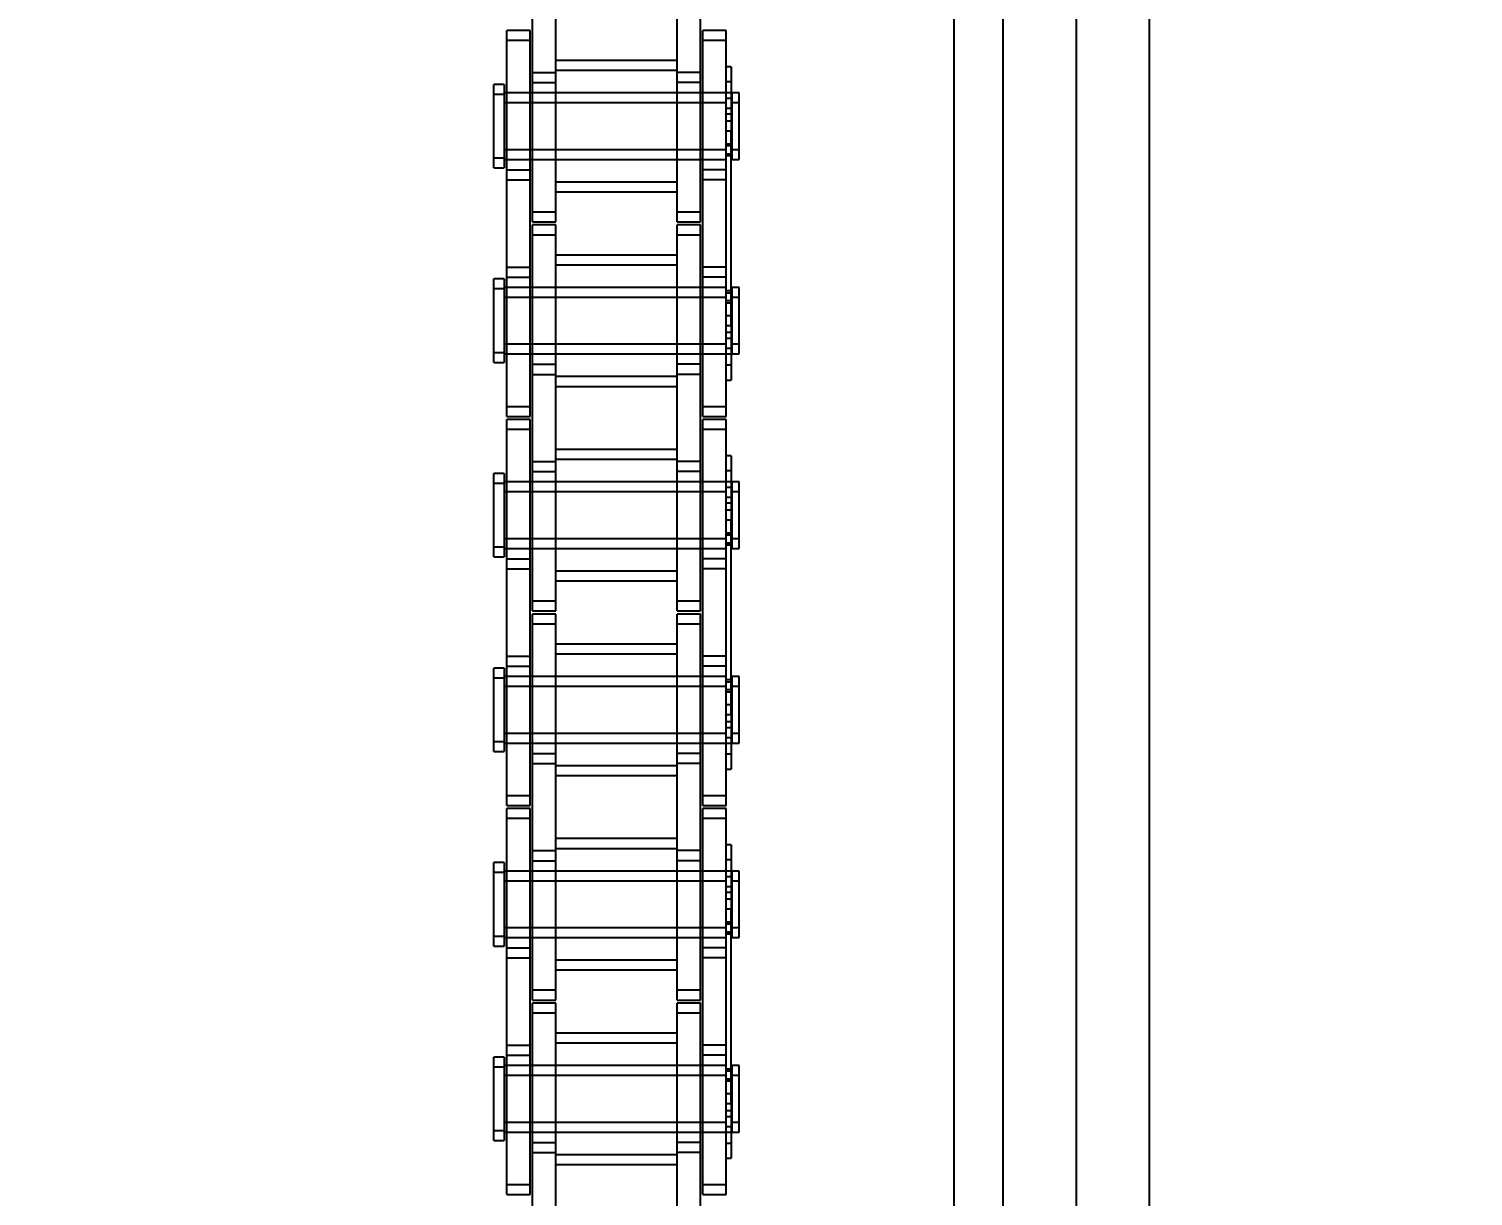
# Model space of a CAD drawing. Header units: metres. Extents: x 0 to 63075, y 0 to 44550.
# Drawn here: x 13985.4 to 14079.6, y 28630 to 28706.2 of the extents above; entities that cross this region are included whole.
import ezdxf

# ---------------------------------------------------------------- set-up
doc = ezdxf.new("R2010")
doc.units = ezdxf.units.M
doc.header["$LTSCALE"] = 75
doc.linetypes.add('HIDDEN2', pattern=[4.7625, 3.175, -1.5875])
for name, color, linetype in [('18_COTAS', 7, 'Continuous'), ('SDM', 7, 'Continuous'), ('SL4', 4, 'Continuous'), ('ST1', 7, 'HIDDEN2')]:
    doc.layers.add(name, color=color, linetype=linetype)
doc.styles.add('ROMANS', font='ROMANS.SHX')
doc.dimstyles.new('75___1-75', dxfattribs={"dimscale": 75, "dimtxt": 2.5, "dimasz": 2, "dimexe": 1.5, "dimexo": 1, "dimgap": 0.5, "dimtad": 1, "dimdec": 0, "dimzin": 12, "dimtxsty": 'ROMANS', "dimcen": 0, "dimclrd": 256, "dimclre": 256, "dimclrt": 3, "dimazin": 3, "dimtfac": 1, "dimtdec": 0, "dimtmove": 0, "dimatfit": 0, "dimfxl": 1, "dimlwd": -1, "dimlwe": -1, "dimarcsym": 0})

# ---------------------------------------------------------------- blocks, each defined once
blk = doc.blocks.new('*D27')
at = {"layer": '18_COTAS', "transparency": 16777216}
for p, q in [((12131.24, 27878.333), (12131.24, 30705.371)), ((13913.74, 30509.566), (13913.74, 30705.371)), ((11981.24, 30592.871), (11122.311, 30592.871)), ((13913.74, 30592.871), (12131.24, 30592.871)), ((14063.74, 30592.871), (14213.74, 30592.871))]:
    blk.add_line(p, q, dxfattribs=at)
for points in [[(11981.24, 30617.871), (11981.24, 30567.871), (12131.24, 30592.871)], [(14063.74, 30617.871), (14063.74, 30567.871), (13913.74, 30592.871)]]:
    blk.add_solid(points, dxfattribs=at)
at = {"layer": 'Defpoints', "color": 0, "transparency": 16777216}
for p in [(13913.74, 30592.871), (13913.74, 30434.566), (12131.24, 27803.333)]:
    blk.add_point(p, dxfattribs=at)
at = {"layer": '18_COTAS', "color": 3, "transparency": 16777216, "insert": (11476.776, 30724.121), "char_height": 187.5, "attachment_point": 5, "style": 'ROMANS'}
blk.add_mtext('1782', dxfattribs=at)
blk = doc.blocks.new('A$C429c7d53')
at = {"layer": 'SL4'}
for p, q in [((328.24, 1009.763), (328.24, 2334.738)), ((337.765, 2334.738), (337.765, 1009.763))]:
    blk.add_line(p, q, dxfattribs=at)
at = {"layer": 'ST1'}
for p, q in [((325.002, 2334.738), (325.002, 1009.763)), ((328.24, 1009.763), (328.24, 2334.738)), ((333.002, 2334.738), (333.002, 1009.763)), ((297.515, 1612.611), (297.515, 1618.961)), ((299.035, 1612.611), (299.035, 1618.961)), ((306.965, 1612.611), (306.965, 1618.961)), ((308.485, 1612.611), (308.485, 1618.961)), ((295.843, 1615.356), (295.843, 1616.011)), ((297.363, 1616.011), (295.843, 1616.011)), ((295.843, 1606.261), (295.843, 1615.356)), ((297.363, 1615.356), (295.843, 1615.356)), ((297.363, 1615.356), (297.363, 1616.011)), ((297.363, 1606.261), (297.363, 1615.356)), ((308.637, 1615.356), (308.637, 1616.011)), ((310.157, 1616.011), (308.637, 1616.011)), ((308.637, 1606.261), (308.637, 1615.356)), ((310.157, 1615.356), (308.637, 1615.356)), ((310.157, 1615.356), (310.157, 1616.011)), ((310.157, 1606.261), (310.157, 1615.356)), ((306.965, 1614.051), (299.035, 1614.051)), ((310.489, 1613.643), (310.157, 1613.643)), ((310.489, 1613.643), (310.489, 1612.667)), ((295, 1611.835), (295, 1612.49)), ((295.658, 1612.49), (295, 1612.49)), ((295.658, 1612.49), (295.658, 1611.835)), ((297.515, 1613.266), (299.035, 1613.266)), ((297.515, 1612.611), (299.035, 1612.611)), ((297.515, 1603.516), (297.515, 1612.611)), ((306.965, 1613.396), (299.035, 1613.396)), ((299.035, 1603.516), (299.035, 1612.611)), ((308.485, 1613.266), (306.965, 1613.266)), ((308.485, 1612.611), (306.965, 1612.611)), ((306.965, 1603.516), (306.965, 1612.611)), ((308.485, 1603.516), (308.485, 1612.611)), ((310.489, 1612.667), (310.157, 1612.667)), ((310.489, 1612.667), (310.489, 1609.436)), ((295, 1607.038), (295, 1611.835)), ((295.658, 1611.835), (295, 1611.835)), ((310.157, 1611.936), (295.658, 1611.936)), ((295.658, 1611.835), (295.658, 1607.038)), ((297.363, 1611.936), (295.843, 1611.936)), ((299.035, 1611.936), (297.515, 1611.936)), ((306.965, 1611.936), (299.035, 1611.936)), ((308.485, 1611.936), (306.965, 1611.936)), ((310.489, 1611.936), (308.637, 1611.936)), ((310.526, 1611.567), (310.157, 1611.567)), ((310.526, 1611.936), (310.526, 1611.281)), ((311, 1611.936), (310.526, 1611.936)), ((311, 1611.281), (311, 1611.936)), ((310.157, 1611.281), (295.658, 1611.281)), ((297.363, 1611.281), (295.843, 1611.281)), ((299.035, 1611.281), (297.515, 1611.281)), ((306.965, 1611.281), (299.035, 1611.281)), ((308.485, 1611.281), (306.965, 1611.281)), ((310.157, 1611.281), (308.637, 1611.281)), ((310.526, 1610.912), (310.157, 1610.912)), ((310.526, 1611.281), (310.526, 1607.591)), ((311, 1611.281), (310.526, 1611.281)), ((311, 1607.591), (311, 1611.281)), ((310.489, 1610.543), (310.157, 1610.543)), ((310.489, 1610.091), (310.157, 1610.091)), ((310.489, 1609.436), (310.157, 1609.436)), ((310.489, 1596.736), (310.489, 1609.436)), ((295.658, 1608.246), (310.157, 1608.246)), ((295.843, 1608.246), (297.363, 1608.246)), ((297.515, 1608.246), (299.035, 1608.246)), ((299.035, 1608.246), (306.965, 1608.246)), ((306.965, 1608.246), (308.485, 1608.246)), ((308.637, 1608.246), (310.157, 1608.246)), ((310.157, 1608.615), (310.526, 1608.615)), ((310.489, 1608.472), (310.157, 1608.472)), ((310.157, 1607.96), (310.526, 1607.96)), ((310.489, 1607.817), (310.157, 1607.817)), ((310.526, 1608.246), (311, 1608.246)), ((295, 1607.693), (295.658, 1607.693)), ((295, 1607.038), (295.658, 1607.038)), ((295.658, 1607.591), (310.157, 1607.591)), ((295.843, 1607.591), (297.363, 1607.591)), ((295.843, 1606.916), (297.363, 1606.916)), ((297.515, 1607.591), (299.035, 1607.591)), ((299.035, 1607.591), (306.965, 1607.591)), ((306.965, 1607.591), (308.485, 1607.591)), ((308.637, 1607.591), (310.157, 1607.591)), ((310.157, 1606.916), (308.637, 1606.916)), ((310.526, 1607.591), (311, 1607.591)), ((295.843, 1606.261), (297.363, 1606.261)), ((295.843, 1599.911), (295.843, 1606.261)), ((297.363, 1599.911), (297.363, 1606.261)), ((299.035, 1606.131), (306.965, 1606.131)), ((310.157, 1606.261), (308.637, 1606.261)), ((308.637, 1599.911), (308.637, 1606.261)), ((310.157, 1599.911), (310.157, 1606.261)), ((299.035, 1605.476), (306.965, 1605.476)), ((297.515, 1604.171), (299.035, 1604.171)), ((306.965, 1604.171), (308.485, 1604.171)), ((297.515, 1603.516), (299.035, 1603.516)), ((297.515, 1602.656), (297.515, 1603.311)), ((299.035, 1603.311), (297.515, 1603.311)), ((299.035, 1602.656), (299.035, 1603.311)), ((306.965, 1603.516), (308.485, 1603.516)), ((306.965, 1602.656), (306.965, 1603.311)), ((308.485, 1603.311), (306.965, 1603.311)), ((308.485, 1602.656), (308.485, 1603.311)), ((297.515, 1593.561), (297.515, 1602.656)), ((299.035, 1602.656), (297.515, 1602.656)), ((299.035, 1593.561), (299.035, 1602.656)), ((306.965, 1593.561), (306.965, 1602.656)), ((308.485, 1602.656), (306.965, 1602.656)), ((308.485, 1593.561), (308.485, 1602.656)), ((306.965, 1601.351), (299.035, 1601.351)), ((295.843, 1600.566), (297.363, 1600.566)), ((306.965, 1600.696), (299.035, 1600.696)), ((310.157, 1600.566), (308.637, 1600.566)), ((295, 1599.135), (295, 1599.79)), ((295.658, 1599.79), (295, 1599.79)), ((295.658, 1599.79), (295.658, 1599.135)), ((295.843, 1599.911), (297.363, 1599.911)), ((295.843, 1590.816), (295.843, 1599.911)), ((297.363, 1590.816), (297.363, 1599.911)), ((310.157, 1599.911), (308.637, 1599.911)), ((308.637, 1590.816), (308.637, 1599.911)), ((310.157, 1590.816), (310.157, 1599.911)), ((295, 1594.338), (295, 1599.135)), ((295.658, 1599.135), (295, 1599.135)), ((310.157, 1599.236), (295.658, 1599.236)), ((295.658, 1599.135), (295.658, 1594.338)), ((310.157, 1598.581), (295.658, 1598.581)), ((297.363, 1599.236), (295.843, 1599.236)), ((297.363, 1598.581), (295.843, 1598.581)), ((299.035, 1599.236), (297.515, 1599.236)), ((299.035, 1598.581), (297.515, 1598.581)), ((306.965, 1599.236), (299.035, 1599.236)), ((306.965, 1598.581), (299.035, 1598.581)), ((308.485, 1599.236), (306.965, 1599.236)), ((308.485, 1598.581), (306.965, 1598.581)), ((310.157, 1599.236), (308.637, 1599.236)), ((310.157, 1598.581), (308.637, 1598.581)), ((310.489, 1599.01), (310.157, 1599.01)), ((310.526, 1598.867), (310.157, 1598.867)), ((310.489, 1598.355), (310.157, 1598.355)), ((310.526, 1599.236), (310.526, 1598.581)), ((311, 1599.236), (310.526, 1599.236)), ((310.526, 1598.581), (310.526, 1594.891)), ((311, 1598.581), (310.526, 1598.581)), ((311, 1598.581), (311, 1599.236)), ((311, 1594.891), (311, 1598.581)), ((310.526, 1598.212), (310.157, 1598.212)), ((310.489, 1597.391), (310.157, 1597.391)), ((310.489, 1596.736), (310.157, 1596.736)), ((310.489, 1596.736), (310.489, 1593.184)), ((295.658, 1595.546), (310.157, 1595.546)), ((295.843, 1595.546), (297.363, 1595.546)), ((297.515, 1595.546), (299.035, 1595.546)), ((299.035, 1595.546), (306.965, 1595.546)), ((306.965, 1595.546), (308.485, 1595.546)), ((308.637, 1595.546), (310.157, 1595.546)), ((310.489, 1596.284), (310.157, 1596.284)), ((310.157, 1595.915), (310.526, 1595.915)), ((310.526, 1595.546), (311, 1595.546)), ((295, 1594.993), (295.658, 1594.993)), ((295.658, 1594.891), (310.157, 1594.891)), ((295.843, 1594.891), (297.363, 1594.891)), ((297.515, 1594.891), (299.035, 1594.891)), ((299.035, 1594.891), (306.965, 1594.891)), ((306.965, 1594.891), (308.485, 1594.891)), ((308.637, 1594.891), (310.489, 1594.891)), ((310.157, 1595.26), (310.526, 1595.26)), ((310.526, 1594.891), (311, 1594.891)), ((295, 1594.338), (295.658, 1594.338)), ((297.515, 1594.216), (299.035, 1594.216)), ((308.485, 1594.216), (306.965, 1594.216)), ((310.489, 1594.16), (310.157, 1594.16)), ((297.515, 1593.561), (299.035, 1593.561)), ((297.515, 1587.211), (297.515, 1593.561)), ((299.035, 1587.211), (299.035, 1593.561)), ((299.035, 1593.431), (306.965, 1593.431)), ((299.035, 1592.776), (306.965, 1592.776)), ((308.485, 1593.561), (306.965, 1593.561)), ((306.965, 1587.211), (306.965, 1593.561)), ((308.485, 1587.211), (308.485, 1593.561)), ((310.157, 1593.184), (310.489, 1593.184)), ((295.843, 1591.471), (297.363, 1591.471)), ((295.843, 1590.816), (297.363, 1590.816)), ((308.637, 1591.471), (310.157, 1591.471)), ((308.637, 1590.816), (310.157, 1590.816)), ((295.843, 1589.956), (295.843, 1590.611)), ((297.363, 1590.611), (295.843, 1590.611)), ((295.843, 1580.861), (295.843, 1589.956)), ((297.363, 1589.956), (295.843, 1589.956)), ((297.363, 1589.956), (297.363, 1590.611)), ((297.363, 1580.861), (297.363, 1589.956)), ((308.637, 1589.956), (308.637, 1590.611)), ((310.157, 1590.611), (308.637, 1590.611)), ((308.637, 1580.861), (308.637, 1589.956)), ((310.157, 1589.956), (308.637, 1589.956)), ((310.157, 1589.956), (310.157, 1590.611)), ((310.157, 1580.861), (310.157, 1589.956)), ((306.965, 1588.651), (299.035, 1588.651)), ((306.965, 1587.996), (299.035, 1587.996)), ((310.489, 1588.243), (310.157, 1588.243)), ((310.489, 1588.243), (310.489, 1587.267)), ((295, 1586.435), (295, 1587.09)), ((295.658, 1587.09), (295, 1587.09)), ((295.658, 1587.09), (295.658, 1586.435)), ((297.515, 1587.866), (299.035, 1587.866)), ((297.515, 1587.211), (299.035, 1587.211)), ((297.515, 1578.116), (297.515, 1587.211)), ((299.035, 1578.116), (299.035, 1587.211)), ((308.485, 1587.866), (306.965, 1587.866)), ((308.485, 1587.211), (306.965, 1587.211)), ((306.965, 1578.116), (306.965, 1587.211)), ((308.485, 1578.116), (308.485, 1587.211)), ((310.489, 1587.267), (310.157, 1587.267)), ((310.489, 1587.267), (310.489, 1584.036)), ((295, 1581.638), (295, 1586.435)), ((295.658, 1586.435), (295, 1586.435)), ((310.157, 1586.536), (295.658, 1586.536)), ((295.658, 1586.435), (295.658, 1581.638)), ((297.363, 1586.536), (295.843, 1586.536)), ((299.035, 1586.536), (297.515, 1586.536)), ((306.965, 1586.536), (299.035, 1586.536)), ((308.485, 1586.536), (306.965, 1586.536)), ((310.489, 1586.536), (308.637, 1586.536)), ((310.526, 1586.167), (310.157, 1586.167)), ((310.526, 1586.536), (310.526, 1585.881)), ((311, 1586.536), (310.526, 1586.536)), ((311, 1585.881), (311, 1586.536)), ((310.157, 1585.881), (295.658, 1585.881)), ((297.363, 1585.881), (295.843, 1585.881)), ((299.035, 1585.881), (297.515, 1585.881)), ((306.965, 1585.881), (299.035, 1585.881)), ((308.485, 1585.881), (306.965, 1585.881)), ((310.157, 1585.881), (308.637, 1585.881)), ((310.526, 1585.512), (310.157, 1585.512)), ((310.489, 1585.143), (310.157, 1585.143)), ((310.526, 1585.881), (310.526, 1582.191)), ((311, 1585.881), (310.526, 1585.881)), ((311, 1582.191), (311, 1585.881)), ((310.489, 1584.691), (310.157, 1584.691)), ((310.489, 1584.036), (310.157, 1584.036)), ((310.489, 1571.336), (310.489, 1584.036)), ((295.658, 1582.846), (310.157, 1582.846)), ((295.843, 1582.846), (297.363, 1582.846)), ((297.515, 1582.846), (299.035, 1582.846)), ((299.035, 1582.846), (306.965, 1582.846)), ((306.965, 1582.846), (308.485, 1582.846)), ((308.637, 1582.846), (310.157, 1582.846)), ((310.157, 1583.215), (310.526, 1583.215)), ((310.489, 1583.072), (310.157, 1583.072)), ((310.157, 1582.56), (310.526, 1582.56)), ((310.489, 1582.417), (310.157, 1582.417)), ((310.526, 1582.846), (311, 1582.846)), ((295, 1582.293), (295.658, 1582.293)), ((295, 1581.638), (295.658, 1581.638)), ((295.658, 1582.191), (310.157, 1582.191)), ((295.843, 1582.191), (297.363, 1582.191)), ((295.843, 1581.516), (297.363, 1581.516)), ((297.515, 1582.191), (299.035, 1582.191)), ((299.035, 1582.191), (306.965, 1582.191)), ((306.965, 1582.191), (308.485, 1582.191)), ((308.637, 1582.191), (310.157, 1582.191)), ((310.157, 1581.516), (308.637, 1581.516)), ((310.526, 1582.191), (311, 1582.191)), ((295.843, 1580.861), (297.363, 1580.861)), ((295.843, 1574.511), (295.843, 1580.861)), ((297.363, 1574.511), (297.363, 1580.861)), ((299.035, 1580.731), (306.965, 1580.731)), ((310.157, 1580.861), (308.637, 1580.861)), ((308.637, 1574.511), (308.637, 1580.861)), ((310.157, 1574.511), (310.157, 1580.861)), ((299.035, 1580.076), (306.965, 1580.076)), ((297.515, 1578.771), (299.035, 1578.771)), ((306.965, 1578.771), (308.485, 1578.771)), ((297.515, 1578.116), (299.035, 1578.116)), ((297.515, 1577.256), (297.515, 1577.911)), ((299.035, 1577.911), (297.515, 1577.911)), ((299.035, 1577.256), (299.035, 1577.911)), ((306.965, 1578.116), (308.485, 1578.116)), ((306.965, 1577.256), (306.965, 1577.911)), ((308.485, 1577.911), (306.965, 1577.911)), ((308.485, 1577.256), (308.485, 1577.911)), ((297.515, 1568.161), (297.515, 1577.256)), ((299.035, 1577.256), (297.515, 1577.256)), ((299.035, 1568.161), (299.035, 1577.256)), ((306.965, 1568.161), (306.965, 1577.256)), ((308.485, 1577.256), (306.965, 1577.256)), ((308.485, 1568.161), (308.485, 1577.256)), ((306.965, 1575.951), (299.035, 1575.951)), ((295.843, 1575.166), (297.363, 1575.166)), ((306.965, 1575.296), (299.035, 1575.296)), ((310.157, 1575.166), (308.637, 1575.166)), ((295, 1573.735), (295, 1574.39)), ((295.658, 1574.39), (295, 1574.39)), ((295.658, 1574.39), (295.658, 1573.735)), ((310.157, 1573.836), (295.658, 1573.836)), ((295.843, 1574.511), (297.363, 1574.511)), ((295.843, 1565.416), (295.843, 1574.511)), ((297.363, 1573.836), (295.843, 1573.836)), ((297.363, 1565.416), (297.363, 1574.511)), ((299.035, 1573.836), (297.515, 1573.836)), ((306.965, 1573.836), (299.035, 1573.836)), ((308.485, 1573.836), (306.965, 1573.836)), ((310.157, 1574.511), (308.637, 1574.511)), ((308.637, 1565.416), (308.637, 1574.511)), ((310.157, 1573.836), (308.637, 1573.836)), ((310.157, 1565.416), (310.157, 1574.511)), ((310.526, 1573.836), (310.526, 1573.181)), ((311, 1573.836), (310.526, 1573.836)), ((311, 1573.181), (311, 1573.836)), ((295, 1568.938), (295, 1573.735)), ((295.658, 1573.735), (295, 1573.735)), ((295.658, 1573.735), (295.658, 1568.938)), ((310.157, 1573.181), (295.658, 1573.181)), ((297.363, 1573.181), (295.843, 1573.181)), ((299.035, 1573.181), (297.515, 1573.181)), ((306.965, 1573.181), (299.035, 1573.181)), ((308.485, 1573.181), (306.965, 1573.181)), ((310.157, 1573.181), (308.637, 1573.181)), ((310.489, 1573.61), (310.157, 1573.61)), ((310.526, 1573.467), (310.157, 1573.467)), ((310.489, 1572.955), (310.157, 1572.955)), ((310.526, 1573.181), (310.526, 1569.491)), ((311, 1573.181), (310.526, 1573.181)), ((311, 1569.491), (311, 1573.181)), ((310.526, 1572.812), (310.157, 1572.812)), ((310.489, 1571.991), (310.157, 1571.991)), ((310.489, 1571.336), (310.157, 1571.336)), ((310.489, 1571.336), (310.489, 1567.784)), ((295.658, 1570.146), (310.157, 1570.146)), ((295.843, 1570.146), (297.363, 1570.146)), ((297.515, 1570.146), (299.035, 1570.146)), ((299.035, 1570.146), (306.965, 1570.146)), ((306.965, 1570.146), (308.485, 1570.146)), ((308.637, 1570.146), (310.157, 1570.146)), ((310.489, 1570.884), (310.157, 1570.884)), ((310.157, 1570.515), (310.526, 1570.515)), ((310.526, 1570.146), (311, 1570.146)), ((295, 1569.593), (295.658, 1569.593)), ((295.658, 1569.491), (310.157, 1569.491)), ((295.843, 1569.491), (297.363, 1569.491)), ((297.515, 1569.491), (299.035, 1569.491)), ((299.035, 1569.491), (306.965, 1569.491)), ((306.965, 1569.491), (308.485, 1569.491)), ((308.637, 1569.491), (310.489, 1569.491)), ((310.157, 1569.86), (310.526, 1569.86)), ((310.526, 1569.491), (311, 1569.491)), ((295, 1568.938), (295.658, 1568.938)), ((297.515, 1568.816), (299.035, 1568.816)), ((308.485, 1568.816), (306.965, 1568.816)), ((310.489, 1568.76), (310.157, 1568.76)), ((297.515, 1568.161), (299.035, 1568.161)), ((297.515, 1561.811), (297.515, 1568.161)), ((299.035, 1561.811), (299.035, 1568.161)), ((299.035, 1568.031), (306.965, 1568.031)), ((299.035, 1567.376), (306.965, 1567.376)), ((308.485, 1568.161), (306.965, 1568.161)), ((306.965, 1561.811), (306.965, 1568.161)), ((308.485, 1561.811), (308.485, 1568.161)), ((310.157, 1567.784), (310.489, 1567.784)), ((295.843, 1566.071), (297.363, 1566.071)), ((295.843, 1565.416), (297.363, 1565.416)), ((308.637, 1566.071), (310.157, 1566.071)), ((308.637, 1565.416), (310.157, 1565.416)), ((295.843, 1564.556), (295.843, 1565.211)), ((297.363, 1565.211), (295.843, 1565.211)), ((295.843, 1555.461), (295.843, 1564.556)), ((297.363, 1564.556), (295.843, 1564.556)), ((297.363, 1564.556), (297.363, 1565.211)), ((297.363, 1555.461), (297.363, 1564.556)), ((308.637, 1564.556), (308.637, 1565.211)), ((310.157, 1565.211), (308.637, 1565.211)), ((308.637, 1555.461), (308.637, 1564.556)), ((310.157, 1564.556), (308.637, 1564.556)), ((310.157, 1564.556), (310.157, 1565.211)), ((310.157, 1555.461), (310.157, 1564.556)), ((306.965, 1563.251), (299.035, 1563.251)), ((306.965, 1562.596), (299.035, 1562.596)), ((310.489, 1562.843), (310.157, 1562.843)), ((310.489, 1562.843), (310.489, 1561.867)), ((295, 1561.035), (295, 1561.69)), ((295.658, 1561.69), (295, 1561.69)), ((295.658, 1561.69), (295.658, 1561.035)), ((297.515, 1562.466), (299.035, 1562.466)), ((297.515, 1561.811), (299.035, 1561.811)), ((297.515, 1552.716), (297.515, 1561.811)), ((299.035, 1552.716), (299.035, 1561.811)), ((308.485, 1562.466), (306.965, 1562.466)), ((308.485, 1561.811), (306.965, 1561.811)), ((306.965, 1552.716), (306.965, 1561.811)), ((308.485, 1552.716), (308.485, 1561.811)), ((310.489, 1561.867), (310.157, 1561.867)), ((310.489, 1561.867), (310.489, 1558.636)), ((295, 1556.238), (295, 1561.035)), ((295.658, 1561.035), (295, 1561.035)), ((310.157, 1561.136), (295.658, 1561.136)), ((295.658, 1561.035), (295.658, 1556.238)), ((297.363, 1561.136), (295.843, 1561.136)), ((299.035, 1561.136), (297.515, 1561.136)), ((306.965, 1561.136), (299.035, 1561.136)), ((308.485, 1561.136), (306.965, 1561.136)), ((310.489, 1561.136), (308.637, 1561.136)), ((310.526, 1560.767), (310.157, 1560.767)), ((310.526, 1561.136), (310.526, 1560.481)), ((311, 1561.136), (310.526, 1561.136)), ((311, 1560.481), (311, 1561.136)), ((310.157, 1560.481), (295.658, 1560.481)), ((297.363, 1560.481), (295.843, 1560.481)), ((299.035, 1560.481), (297.515, 1560.481)), ((306.965, 1560.481), (299.035, 1560.481)), ((308.485, 1560.481), (306.965, 1560.481)), ((310.157, 1560.481), (308.637, 1560.481)), ((310.526, 1560.112), (310.157, 1560.112)), ((310.489, 1559.743), (310.157, 1559.743)), ((310.526, 1560.481), (310.526, 1556.791)), ((311, 1560.481), (310.526, 1560.481)), ((311, 1556.791), (311, 1560.481)), ((310.489, 1559.291), (310.157, 1559.291)), ((310.489, 1558.636), (310.157, 1558.636)), ((310.157, 1557.815), (310.526, 1557.815)), ((310.489, 1545.936), (310.489, 1558.636)), ((295, 1556.893), (295.658, 1556.893)), ((295.658, 1557.446), (310.157, 1557.446)), ((295.843, 1557.446), (297.363, 1557.446)), ((297.515, 1557.446), (299.035, 1557.446)), ((299.035, 1557.446), (306.965, 1557.446)), ((306.965, 1557.446), (308.485, 1557.446)), ((308.637, 1557.446), (310.157, 1557.446)), ((310.489, 1557.672), (310.157, 1557.672)), ((310.157, 1557.16), (310.526, 1557.16)), ((310.489, 1557.017), (310.157, 1557.017)), ((310.526, 1557.446), (311, 1557.446)), ((295, 1556.238), (295.658, 1556.238)), ((295.658, 1556.791), (310.157, 1556.791)), ((295.843, 1556.791), (297.363, 1556.791)), ((295.843, 1556.116), (297.363, 1556.116)), ((297.515, 1556.791), (299.035, 1556.791)), ((299.035, 1556.791), (306.965, 1556.791)), ((306.965, 1556.791), (308.485, 1556.791)), ((308.637, 1556.791), (310.157, 1556.791)), ((310.157, 1556.116), (308.637, 1556.116)), ((310.526, 1556.791), (311, 1556.791)), ((295.843, 1555.461), (297.363, 1555.461)), ((295.843, 1549.111), (295.843, 1555.461)), ((297.363, 1549.111), (297.363, 1555.461)), ((299.035, 1555.331), (306.965, 1555.331)), ((310.157, 1555.461), (308.637, 1555.461)), ((308.637, 1549.111), (308.637, 1555.461)), ((310.157, 1549.111), (310.157, 1555.461)), ((299.035, 1554.676), (306.965, 1554.676)), ((297.515, 1553.371), (299.035, 1553.371)), ((306.965, 1553.371), (308.485, 1553.371)), ((297.515, 1552.716), (299.035, 1552.716)), ((297.515, 1551.856), (297.515, 1552.511)), ((299.035, 1552.511), (297.515, 1552.511)), ((299.035, 1551.856), (299.035, 1552.511)), ((306.965, 1552.716), (308.485, 1552.716)), ((306.965, 1551.856), (306.965, 1552.511)), ((308.485, 1552.511), (306.965, 1552.511)), ((308.485, 1551.856), (308.485, 1552.511)), ((297.515, 1542.761), (297.515, 1551.856)), ((299.035, 1551.856), (297.515, 1551.856)), ((299.035, 1542.761), (299.035, 1551.856)), ((306.965, 1542.761), (306.965, 1551.856)), ((308.485, 1551.856), (306.965, 1551.856)), ((308.485, 1542.761), (308.485, 1551.856)), ((306.965, 1550.551), (299.035, 1550.551)), ((295.843, 1549.766), (297.363, 1549.766)), ((306.965, 1549.896), (299.035, 1549.896)), ((310.157, 1549.766), (308.637, 1549.766)), ((295, 1548.335), (295, 1548.99)), ((295.658, 1548.99), (295, 1548.99)), ((295.658, 1548.99), (295.658, 1548.335)), ((310.157, 1548.436), (295.658, 1548.436)), ((295.843, 1549.111), (297.363, 1549.111)), ((295.843, 1540.016), (295.843, 1549.111)), ((297.363, 1548.436), (295.843, 1548.436)), ((297.363, 1540.016), (297.363, 1549.111)), ((299.035, 1548.436), (297.515, 1548.436)), ((306.965, 1548.436), (299.035, 1548.436)), ((308.485, 1548.436), (306.965, 1548.436)), ((310.157, 1549.111), (308.637, 1549.111)), ((308.637, 1540.016), (308.637, 1549.111)), ((310.157, 1548.436), (308.637, 1548.436)), ((310.157, 1540.016), (310.157, 1549.111)), ((310.526, 1548.436), (310.526, 1547.781)), ((311, 1548.436), (310.526, 1548.436)), ((311, 1547.781), (311, 1548.436)), ((295, 1543.538), (295, 1548.335)), ((295.658, 1548.335), (295, 1548.335)), ((295.658, 1548.335), (295.658, 1543.538)), ((310.157, 1547.781), (295.658, 1547.781)), ((297.363, 1547.781), (295.843, 1547.781)), ((299.035, 1547.781), (297.515, 1547.781)), ((306.965, 1547.781), (299.035, 1547.781)), ((308.485, 1547.781), (306.965, 1547.781)), ((310.157, 1547.781), (308.637, 1547.781)), ((310.489, 1548.21), (310.157, 1548.21)), ((310.526, 1548.067), (310.157, 1548.067)), ((310.489, 1547.555), (310.157, 1547.555)), ((310.526, 1547.781), (310.526, 1544.091)), ((311, 1547.781), (310.526, 1547.781)), ((311, 1544.091), (311, 1547.781)), ((310.526, 1547.412), (310.157, 1547.412)), ((310.489, 1546.591), (310.157, 1546.591)), ((310.489, 1545.936), (310.157, 1545.936)), ((310.489, 1545.936), (310.489, 1542.384)), ((295.658, 1544.746), (310.157, 1544.746)), ((295.843, 1544.746), (297.363, 1544.746)), ((297.515, 1544.746), (299.035, 1544.746)), ((299.035, 1544.746), (306.965, 1544.746)), ((306.965, 1544.746), (308.485, 1544.746)), ((308.637, 1544.746), (310.157, 1544.746)), ((310.489, 1545.484), (310.157, 1545.484)), ((310.157, 1545.115), (310.526, 1545.115)), ((310.526, 1544.746), (311, 1544.746)), ((295, 1544.193), (295.658, 1544.193)), ((295.658, 1544.091), (310.157, 1544.091)), ((295.843, 1544.091), (297.363, 1544.091)), ((297.515, 1544.091), (299.035, 1544.091)), ((299.035, 1544.091), (306.965, 1544.091)), ((306.965, 1544.091), (308.485, 1544.091)), ((308.637, 1544.091), (310.489, 1544.091)), ((310.157, 1544.46), (310.526, 1544.46)), ((310.526, 1544.091), (311, 1544.091)), ((295, 1543.538), (295.658, 1543.538)), ((297.515, 1543.416), (299.035, 1543.416)), ((297.515, 1542.761), (299.035, 1542.761)), ((297.515, 1536.411), (297.515, 1542.761)), ((299.035, 1536.411), (299.035, 1542.761)), ((308.485, 1543.416), (306.965, 1543.416)), ((308.485, 1542.761), (306.965, 1542.761)), ((306.965, 1536.411), (306.965, 1542.761)), ((308.485, 1536.411), (308.485, 1542.761)), ((310.489, 1543.36), (310.157, 1543.36)), ((299.035, 1542.631), (306.965, 1542.631)), ((299.035, 1541.976), (306.965, 1541.976)), ((310.157, 1542.384), (310.489, 1542.384)), ((295.843, 1540.671), (297.363, 1540.671)), ((295.843, 1540.016), (297.363, 1540.016)), ((308.637, 1540.671), (310.157, 1540.671)), ((308.637, 1540.016), (310.157, 1540.016))]:
    blk.add_line(p, q, dxfattribs=at)

msp = doc.modelspace()

# ---------------------------------------------------------------- block references
at = {"layer": 'SDM'}
msp.add_blockref('A$C429c7d53', (13720.74, 27090.066), dxfattribs=at)

# ---------------------------------------------------------------- dimensions: what is measured, and where the dimension line sits
at = {"layer": '18_COTAS'}
dim = msp.add_linear_dim(base=(13913.739964506, 30592.871167243), p1=(12131.239964508, 27803.333456501), p2=(13913.739964506, 30434.565956577), dimstyle='75___1-75', dxfattribs=at)
dim.commit()
dim.dimension.update_dxf_attribs({"geometry": '*D27', "text_midpoint": (11476.775678793, 30592.871167243), "dimtype": 160})

doc.saveas('drawing.dxf')
